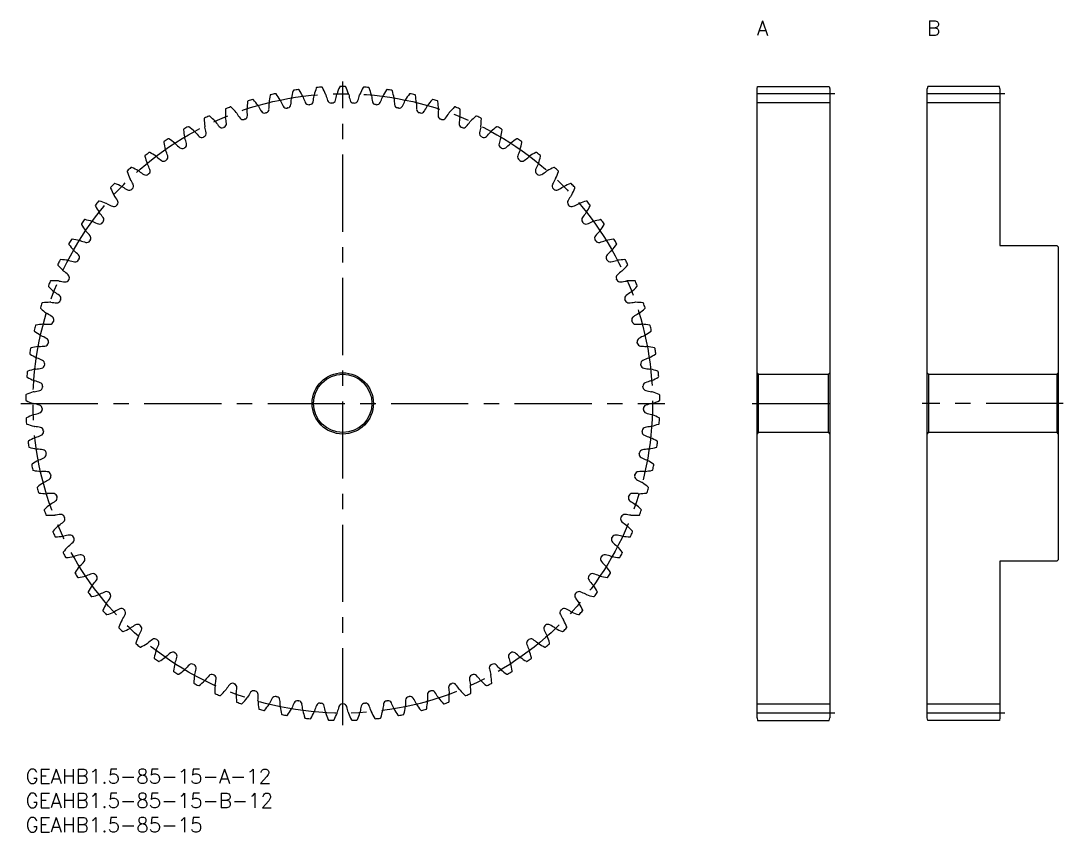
# Model space of a CAD drawing. Extents: x -1 to 213, y -13 to 154.
import ezdxf

# ---------------------------------------------------------------- set-up
doc = ezdxf.new("R2010")
doc.units = 0
doc.header["$LTSCALE"] = 0.5
doc.linetypes.add('CENTER', pattern=[50.8, 31.75, -6.35, 6.35, -6.35])
for name, color, linetype in [('MSM_CENTER', 1, 'CENTER'), ('MSM_CONTINUOUS', 7, 'CONTINUOUS'), ('MSM_PART_NUMBER', 7, 'CONTINUOUS')]:
    doc.layers.add(name, color=color, linetype=linetype)
doc.styles.get("Standard").update_dxf_attribs({"font": 'txt.shx', "height": 2, "bigfont": 'bigfont.shx'})

# ---------------------------------------------------------------- blocks, each defined once
blk = doc.blocks.new('*U3')
at = {"layer": 'MSM_PART_NUMBER'}
blk.add_text('GEAHB1.5-85-15-A-12', height=3, dxfattribs=at).set_placement((0, -3))
blk = doc.blocks.new('*U4')
at = {"layer": 'MSM_PART_NUMBER'}
blk.add_text('GEAHB1.5-85-15-B-12', height=3, dxfattribs=at).set_placement((0, -8))
blk = doc.blocks.new('*U5')
at = {"layer": 'MSM_PART_NUMBER'}
blk.add_text('GEAHB1.5-85-15', height=3, dxfattribs=at).set_placement((0, -13))
blk = doc.blocks.new('*U6')
at = {"layer": 'MSM_PART_NUMBER'}
blk.add_text('A', height=3, dxfattribs=at).set_placement((150.5, 151))
blk = doc.blocks.new('*U7')
at = {"layer": 'MSM_PART_NUMBER'}
blk.add_text('B', height=3, dxfattribs=at).set_placement((185.5, 151))

msp = doc.modelspace()

# ---------------------------------------------------------------- linework, layer by layer
at = {"layer": 'MSM_CENTER'}
for p, q in [((65.25, 9), (65.25, 141.5)), ((166.5, 139), (149.5, 139)), ((201.5, 139), (184.5, 139)), ((-1, 75.25), (131.5, 75.25)), ((149.5, 75.25), (166.5, 75.25)), ((213.5, 75.25), (184.5, 75.25)), ((166.5, 11.5), (149.5, 11.5)), ((201.5, 11.5), (184.5, 11.5))]:
    msp.add_line(p, q, dxfattribs=at)
msp.add_circle((65.25, 75.25), 63.75, dxfattribs=at)
at = {"layer": 'MSM_CONTINUOUS'}
for p, q in [((150.5, 140), (150.63, 140.5)), ((150.5, 10.5), (150.5, 140)), ((150.63, 140.5), (165.37, 140.5)), ((165.37, 140.5), (165.5, 140)), ((165.5, 140), (165.5, 10.5)), ((185.63, 140.5), (185.5, 140)), ((185.5, 10.5), (185.5, 140)), ((200.37, 140.5), (185.63, 140.5)), ((200.5, 140), (200.37, 140.5)), ((200.5, 140), (200.5, 107.75)), ((165.5, 137.12), (150.5, 137.12)), ((200.5, 137.12), (185.5, 137.12)), ((200.5, 107.75), (212.2, 107.75)), ((212.2, 107.75), (212.5, 107.45)), ((212.5, 107.45), (212.5, 43.05)), ((150.8, 81.25), (150.5, 81.55)), ((165.5, 81.55), (165.2, 81.25)), ((185.8, 81.25), (185.5, 81.55)), ((212.5, 81.55), (212.2, 81.25)), ((150.8, 69.25), (150.8, 81.25)), ((150.8, 81.25), (165.2, 81.25)), ((165.2, 69.25), (165.2, 81.25)), ((185.8, 81.25), (185.8, 69.25)), ((185.8, 81.25), (212.2, 81.25)), ((212.2, 81.25), (212.2, 69.25)), ((150.5, 68.95), (150.8, 69.25)), ((165.2, 69.25), (150.8, 69.25)), ((165.2, 69.25), (165.5, 68.95)), ((185.5, 68.95), (185.8, 69.25)), ((212.2, 69.25), (185.8, 69.25)), ((212.2, 69.25), (212.5, 68.95)), ((212.5, 43.05), (212.2, 42.75)), ((200.5, 42.75), (200.5, 10.5)), ((212.2, 42.75), (200.5, 42.75)), ((165.5, 13.37), (150.5, 13.37)), ((200.5, 13.37), (185.5, 13.37)), ((150.5, 10.5), (150.63, 10)), ((150.63, 10), (165.37, 10)), ((165.37, 10), (165.5, 10.5)), ((185.63, 10), (185.5, 10.5)), ((200.37, 10), (185.63, 10)), ((200.5, 10.5), (200.37, 10))]:
    msp.add_line(p, q, dxfattribs=at)
for radius in [6.3, 6]:
    msp.add_circle((65.25, 75.25), radius, dxfattribs=at)
for centre, radius, start, end in [((75.59, 134.26), 21.25, 165.4344, 169.5294), ((55.17, 139.56), 0.15, 98.9072, 165.4344), ((65.25, 75.25), 65.25, 98.0339, 98.9072), ((56.15, 139.71), 0.15, 31.5068, 98.0339), ((38.16, 128.68), 21.25, 27.4118, 31.5068), ((79.92, 133.33), 21.25, 161.1991, 165.2941), ((59.95, 140.13), 0.15, 94.6719, 161.1991), ((65.25, 75.25), 65.25, 93.7987, 94.6719), ((60.94, 140.21), 0.15, 27.2715, 93.7987), ((42.18, 130.54), 21.25, 23.1765, 27.2715), ((84.17, 132.09), 21.25, 156.9638, 161.0588), ((64.75, 140.35), 0.15, 90.4366, 156.9638), ((65.25, 75.25), 65.25, 89.5634, 90.4366), ((65.75, 140.35), 0.15, 23.0362, 89.5634), ((46.33, 132.09), 21.25, 18.9412, 23.0362), ((88.32, 130.54), 21.25, 152.7285, 156.8235), ((69.56, 140.21), 0.15, 86.2013, 152.7285), ((65.25, 75.25), 65.25, 85.3281, 86.2013), ((70.55, 140.13), 0.15, 18.8009, 85.3281), ((50.58, 133.33), 21.25, 14.7059, 18.8009), ((92.34, 128.68), 21.25, 148.4932, 152.5882), ((74.35, 139.71), 0.15, 81.9661, 148.4932), ((65.25, 75.25), 65.25, 81.0928, 81.9661), ((75.33, 139.56), 0.15, 14.5656, 81.0928), ((54.91, 134.26), 21.25, 10.4706, 14.5656), ((66.79, 135.14), 21.25, 173.905, 178), ((45.81, 137.38), 0.15, 107.3778, 173.905), ((65.25, 75.25), 65.25, 106.5045, 107.3778), ((46.76, 137.67), 0.15, 39.9773, 106.5045), ((30.59, 124.11), 21.25, 35.8824, 39.9773), ((71.21, 134.86), 21.25, 169.6697, 173.7647), ((50.45, 138.64), 0.15, 103.1425, 169.6697), ((65.25, 75.25), 65.25, 102.2692, 103.1425), ((51.42, 138.86), 0.15, 35.7421, 102.2692), ((34.29, 126.54), 21.25, 31.6471, 35.7421), ((51.32, 137.03), 1.25, 23.8654, 31.6471), ((69.72, 145.2), 18.89, 203.9409, 207.6268), ((35.81, 138.86), 18.89, 353.5496, 357.2355), ((55.92, 137.89), 1.25, 169.5294, 177.3111), ((55.92, 137.89), 1.25, 19.6301, 27.4118), ((74.88, 144.68), 18.89, 199.7056, 203.3915), ((58.41, 137.5), 0.75, 276.2682, 349.3144), ((40.59, 140.86), 18.89, 349.3144, 353.0002), ((60.57, 138.41), 1.25, 165.2941, 173.0758), ((60.57, 138.41), 1.25, 15.3948, 23.1765), ((79.98, 143.78), 18.89, 195.4703, 199.1562), ((62.84, 137.83), 0.75, 199.1562, 272.2024), ((63.03, 137.84), 0.75, 272.0329, 345.0791), ((45.5, 142.51), 18.89, 345.0791, 348.765), ((65.25, 138.58), 1.25, 161.0588, 168.8405), ((65.25, 138.58), 1.25, 11.1595, 18.9412), ((85, 142.51), 18.89, 191.235, 194.9209), ((67.47, 137.84), 0.75, 194.9209, 267.9671), ((67.66, 137.83), 0.75, 267.7976, 340.8438), ((50.52, 143.78), 18.89, 340.8438, 344.5297), ((69.93, 138.41), 1.25, 156.8235, 164.6052), ((69.93, 138.41), 1.25, 6.9242, 14.7059), ((89.91, 140.86), 18.89, 186.9998, 190.6856), ((72.09, 137.5), 0.75, 190.6856, 263.7318), ((55.62, 144.68), 18.89, 336.6085, 340.2944), ((74.58, 137.89), 1.25, 152.5882, 160.3699), ((74.58, 137.89), 1.25, 2.6889, 10.4706), ((94.69, 138.86), 18.89, 182.7645, 186.4504), ((60.78, 145.2), 18.89, 332.3732, 336.0591), ((79.18, 137.03), 1.25, 148.3529, 156.1346), ((96.21, 126.54), 21.25, 144.2579, 148.3529), ((79.08, 138.86), 0.15, 77.7308, 144.2579), ((65.25, 75.25), 65.25, 76.8575, 77.7308), ((80.05, 138.64), 0.15, 10.3303, 76.8575), ((59.29, 134.86), 21.25, 6.2353, 10.3303), ((99.91, 124.11), 21.25, 140.0227, 144.1176), ((83.74, 137.67), 0.15, 73.4955, 140.0227), ((65.25, 75.25), 65.25, 72.6222, 73.4955), ((84.69, 137.38), 0.15, 6.095, 72.6222), ((63.71, 135.14), 21.25, 2, 6.095), ((62.36, 135.09), 21.25, 178.1403, 182.2353), ((41.27, 135.77), 0.15, 111.6131, 178.1403), ((65.25, 75.25), 65.25, 110.7398, 111.6131), ((42.2, 136.13), 0.15, 44.2126, 110.7398), ((27.07, 121.42), 21.25, 40.1176, 44.2126), ((46.79, 135.84), 1.25, 178, 185.7817), ((26.76, 133.83), 18.89, 2.0202, 5.7061), ((46.79, 135.84), 1.25, 28.1007, 35.8824), ((64.54, 145.34), 18.89, 208.1762, 211.8621), ((49.14, 135.77), 0.75, 211.8621, 284.9083), ((49.32, 135.81), 0.75, 284.7388, 357.7849), ((51.32, 137.03), 1.25, 173.7647, 181.5464), ((31.19, 136.52), 18.89, 357.7849, 1.4708), ((53.65, 136.79), 0.75, 207.6268, 280.673), ((65.25, 75.25), 61.87, 100.5035, 100.673), ((53.83, 136.83), 0.75, 280.5035, 353.5496), ((58.23, 137.48), 0.75, 203.3915, 276.4377), ((65.25, 75.25), 61.87, 96.2682, 96.4377), ((65.25, 75.25), 61.87, 92.0329, 92.2024), ((65.25, 75.25), 61.87, 87.7976, 87.9671), ((65.25, 75.25), 61.88, 83.5623, 83.7318), ((72.27, 137.48), 0.75, 263.5623, 336.6085), ((76.67, 136.83), 0.75, 186.4503, 259.4966), ((65.25, 75.25), 61.88, 79.327, 79.4965), ((76.85, 136.79), 0.75, 259.327, 332.3732), ((79.18, 137.03), 1.25, 358.4536, 6.2353), ((99.31, 136.52), 18.89, 178.5292, 182.2151), ((81.18, 135.81), 0.75, 182.215, 255.2613), ((81.36, 135.77), 0.75, 255.0917, 328.1379), ((65.96, 145.34), 18.89, 328.1379, 331.8238), ((83.71, 135.84), 1.25, 144.1176, 151.8993), ((103.74, 133.83), 18.89, 174.2939, 177.9798), ((83.71, 135.84), 1.25, 354.2183, 2), ((103.43, 121.42), 21.25, 135.7874, 139.8824), ((88.3, 136.13), 0.15, 69.2602, 135.7874), ((65.25, 75.25), 65.25, 68.3869, 69.2602), ((89.23, 135.77), 0.15, 1.8597, 68.3869), ((68.14, 135.09), 21.25, 357.7647, 1.8597), ((36.87, 133.84), 0.15, 115.8484, 182.3756), ((57.95, 134.71), 21.25, 182.3756, 186.4706), ((65.25, 75.25), 65.25, 114.9751, 115.8484), ((37.76, 134.26), 0.15, 48.4479, 114.9751), ((23.77, 118.47), 21.25, 44.3529, 48.4479), ((38.07, 132.46), 1.25, 36.5713, 44.3529), ((54.23, 144.47), 18.89, 216.6468, 220.3327), ((42.37, 134.31), 1.25, 182.2353, 190.0169), ((22.54, 130.83), 18.89, 6.2555, 9.9414), ((42.37, 134.31), 1.25, 32.336, 40.1176), ((59.37, 145.1), 18.89, 212.4115, 216.0974), ((44.71, 134.41), 0.75, 216.0974, 289.1435), ((65.25, 75.25), 61.87, 108.9741, 109.1435), ((44.89, 134.47), 0.75, 288.9741, 2.0202), ((65.25, 75.25), 61.87, 104.7388, 104.9083), ((65.25, 75.25), 61.87, 75.0917, 75.2612), ((85.61, 134.47), 0.75, 177.9797, 251.026), ((65.25, 75.25), 61.87, 70.8565, 71.0259), ((85.79, 134.41), 0.75, 250.8564, 323.9026), ((71.13, 145.1), 18.89, 323.9026, 327.5885), ((88.13, 134.31), 1.25, 139.8824, 147.664), ((107.96, 130.83), 18.89, 170.0586, 173.7445), ((88.13, 134.31), 1.25, 349.9831, 357.7647), ((76.27, 144.47), 18.89, 319.6673, 323.3532), ((92.43, 132.46), 1.25, 135.6471, 143.4287), ((106.73, 118.47), 21.25, 131.5521, 135.6471), ((92.74, 134.26), 0.15, 65.0249, 131.5521), ((65.25, 75.25), 65.25, 64.1516, 65.0249), ((72.55, 134.71), 21.25, 353.5294, 357.6244), ((93.63, 133.84), 0.15, 357.6244, 64.1516), ((32.62, 131.58), 0.15, 120.0837, 186.6109), ((53.58, 134.01), 21.25, 186.6109, 190.7059), ((65.25, 75.25), 65.25, 119.2104, 120.0837), ((33.48, 132.07), 0.15, 52.6832, 119.2104), ((20.69, 115.29), 21.25, 48.5882, 52.6832), ((33.92, 130.29), 1.25, 40.8066, 48.5882), ((49.14, 143.47), 18.89, 220.8821, 224.568), ((36.39, 130.83), 0.75, 297.4447, 10.4908), ((38.07, 132.46), 1.25, 186.4706, 194.2522), ((18.55, 127.52), 18.89, 10.4908, 14.1767), ((40.4, 132.73), 0.75, 220.3327, 293.3788), ((65.25, 75.25), 61.87, 113.2094, 113.3788), ((40.57, 132.81), 0.75, 293.2094, 6.2555), ((89.93, 132.81), 0.75, 173.7444, 246.7907), ((65.25, 75.25), 61.87, 66.6212, 66.7906), ((90.1, 132.73), 0.75, 246.6211, 319.6673), ((94.11, 130.83), 0.75, 169.5092, 242.5554), ((111.95, 127.52), 18.89, 165.8233, 169.5092), ((92.43, 132.46), 1.25, 345.7478, 353.5294), ((81.36, 143.47), 18.89, 315.432, 319.1179), ((96.58, 130.29), 1.25, 131.4118, 139.1934), ((109.81, 115.29), 21.25, 127.3168, 131.4118), ((97.02, 132.07), 0.15, 60.7896, 127.3168), ((65.25, 75.25), 65.25, 59.9163, 60.7896), ((76.92, 134.01), 21.25, 349.2941, 353.3891), ((97.88, 131.58), 0.15, 353.3891, 59.9163), ((28.55, 129.02), 0.15, 124.319, 190.8462), ((49.27, 132.99), 21.25, 190.8462, 194.9412), ((65.25, 75.25), 65.25, 123.4457, 124.319), ((29.37, 129.57), 0.15, 56.9185, 123.4457), ((17.85, 111.89), 21.25, 52.8235, 56.9185), ((29.94, 127.83), 1.25, 45.0419, 52.8235), ((44.15, 142.09), 18.89, 225.1174, 228.8033), ((33.92, 130.29), 1.25, 190.7059, 198.4875), ((14.82, 123.93), 18.89, 14.7261, 18.412), ((32.36, 128.54), 0.75, 301.68, 14.7261), ((36.22, 130.74), 0.75, 224.568, 297.6141), ((65.25, 75.25), 61.87, 117.4447, 117.6141), ((65.25, 75.25), 61.87, 62.3859, 62.5553), ((94.28, 130.74), 0.75, 242.3858, 315.432), ((98.14, 128.54), 0.75, 165.2739, 238.3201), ((115.68, 123.93), 18.89, 161.588, 165.2739), ((96.58, 130.29), 1.25, 341.5125, 349.2941), ((86.35, 142.09), 18.89, 311.1967, 314.8826), ((100.56, 127.83), 1.25, 127.1765, 134.9581), ((112.65, 111.89), 21.25, 123.0815, 127.1765), ((101.13, 129.57), 0.15, 56.5543, 123.0815), ((65.25, 75.25), 65.25, 55.681, 56.5543), ((81.23, 132.99), 21.25, 345.0588, 349.1538), ((101.95, 129.02), 0.15, 349.1538, 55.681), ((65.25, 75.25), 65.25, 127.681, 128.5543), ((25.46, 126.77), 0.15, 61.1538, 127.681), ((15.28, 108.29), 21.25, 57.0588, 61.1538), ((29.94, 127.83), 1.25, 194.9412, 202.7228), ((11.36, 120.08), 18.89, 18.9614, 22.6473), ((32.2, 128.45), 0.75, 228.8033, 301.8494), ((65.25, 75.25), 61.87, 121.68, 121.8494), ((65.25, 75.25), 61.87, 58.1506, 58.32), ((98.3, 128.45), 0.75, 238.1505, 311.1967), ((119.14, 120.08), 18.89, 157.3527, 161.0386), ((100.56, 127.83), 1.25, 337.2772, 345.0588), ((115.22, 108.29), 21.25, 118.8462, 122.9412), ((105.04, 126.77), 0.15, 52.319, 118.8462), ((65.25, 75.25), 65.25, 51.4457, 52.319), ((24.68, 126.16), 0.15, 128.5543, 195.0815), ((45.05, 131.65), 21.25, 195.0815, 199.1765), ((26.15, 125.08), 1.25, 199.1765, 206.9581), ((8.2, 115.97), 18.89, 23.1967, 26.8826), ((26.15, 125.08), 1.25, 49.2772, 57.0588), ((39.27, 140.35), 18.89, 229.3527, 233.0386), ((28.37, 125.86), 0.75, 233.0386, 306.0847), ((65.25, 75.25), 61.87, 125.9153, 126.0847), ((28.51, 125.97), 0.75, 305.9153, 18.9614), ((101.99, 125.97), 0.75, 161.0386, 234.0848), ((65.25, 75.25), 61.87, 53.9153, 54.0847), ((102.13, 125.86), 0.75, 233.9152, 306.9614), ((91.23, 140.35), 18.89, 306.9614, 310.6473), ((104.35, 125.08), 1.25, 122.9412, 130.7228), ((122.3, 115.97), 18.89, 153.1174, 156.8033), ((104.35, 125.08), 1.25, 333.0419, 340.8235), ((85.45, 131.65), 21.25, 340.8235, 344.9185), ((105.82, 126.16), 0.15, 344.9185, 51.4457), ((21.03, 123.02), 0.15, 132.7896, 199.3168), ((40.94, 130), 21.25, 199.3168, 203.4118), ((65.25, 75.25), 65.25, 131.9163, 132.7896), ((21.76, 123.69), 0.15, 65.3891, 131.9163), ((12.97, 104.51), 21.25, 61.2941, 65.3891), ((22.58, 122.06), 1.25, 53.5125, 61.2941), ((34.53, 138.26), 18.89, 233.588, 237.2739), ((24.73, 123), 0.75, 237.2739, 310.32), ((65.25, 75.25), 61.87, 130.1506, 130.32), ((24.87, 123.12), 0.75, 310.1506, 23.1967), ((105.63, 123.12), 0.75, 156.8033, 229.8495), ((65.25, 75.25), 61.87, 49.68, 49.8494), ((105.77, 123), 0.75, 229.68, 302.7261), ((95.97, 138.26), 18.89, 302.7261, 306.412), ((107.92, 122.06), 1.25, 118.7059, 126.4875), ((117.53, 104.51), 21.25, 114.6109, 118.7059), ((108.74, 123.69), 0.15, 48.0837, 114.6109), ((65.25, 75.25), 65.25, 47.2104, 48.0837), ((89.56, 130), 21.25, 336.5882, 340.6832), ((109.47, 123.02), 0.15, 340.6832, 47.2104), ((65.25, 75.25), 65.25, 136.1516, 137.0249), ((18.3, 120.35), 0.15, 69.6244, 136.1516), ((10.96, 100.57), 21.25, 65.5294, 69.6244), ((22.58, 122.06), 1.25, 203.4118, 211.1934), ((5.35, 111.65), 18.89, 27.432, 31.1179), ((21.44, 120), 0.75, 314.3859, 27.432), ((109.06, 120), 0.75, 152.568, 225.6142), ((125.15, 111.65), 18.89, 148.8821, 152.568), ((107.92, 122.06), 1.25, 328.8066, 336.5882), ((119.54, 100.57), 21.25, 110.3756, 114.4706), ((112.2, 120.35), 0.15, 43.8484, 110.3756), ((65.25, 75.25), 65.25, 42.9751, 43.8484), ((17.62, 119.63), 0.15, 137.0249, 203.5521), ((36.96, 128.06), 21.25, 203.5521, 207.6471), ((19.24, 118.78), 1.25, 207.6471, 215.4287), ((2.82, 107.12), 18.89, 31.6673, 35.3532), ((19.24, 118.78), 1.25, 57.7478, 65.5294), ((29.97, 135.82), 18.89, 237.8233, 241.5092), ((21.31, 119.87), 0.75, 241.5092, 314.5553), ((65.25, 75.25), 61.87, 134.3859, 134.5553), ((65.25, 75.25), 61.87, 45.4447, 45.6141), ((109.19, 119.87), 0.75, 225.4447, 298.4908), ((100.53, 135.82), 18.89, 298.4908, 302.1767), ((111.26, 118.78), 1.25, 114.4706, 122.2522), ((127.68, 107.12), 18.89, 144.6468, 148.3327), ((111.26, 118.78), 1.25, 324.5713, 332.3529), ((93.54, 128.06), 21.25, 332.3529, 336.4479), ((112.88, 119.63), 0.15, 336.4479, 42.9751), ((14.47, 115.99), 0.15, 141.2602, 207.7874), ((33.14, 125.83), 21.25, 207.7874, 211.8824), ((65.25, 75.25), 65.25, 140.3869, 141.2602), ((15.1, 116.76), 0.15, 73.8597, 140.3869), ((9.23, 96.49), 21.25, 69.7647, 73.8597), ((16.15, 115.26), 1.25, 61.9831, 69.7647), ((25.59, 133.05), 18.89, 242.0586, 245.7445), ((18.14, 116.51), 0.75, 245.7445, 318.7906), ((65.25, 75.25), 61.87, 138.6212, 138.7906), ((18.26, 116.65), 0.75, 318.6212, 31.6673), ((112.24, 116.65), 0.75, 148.3327, 221.3789), ((65.25, 75.25), 61.87, 41.2094, 41.3788), ((112.36, 116.51), 0.75, 221.2094, 294.2555), ((104.91, 133.05), 18.89, 294.2555, 297.9414), ((114.35, 115.26), 1.25, 110.2353, 118.0169), ((121.27, 96.49), 21.25, 106.1403, 110.2353), ((115.4, 116.76), 0.15, 39.6131, 106.1403), ((97.36, 125.83), 21.25, 328.1176, 332.2126), ((65.25, 75.25), 65.25, 38.7398, 39.6131), ((116.03, 115.99), 0.15, 332.2126, 38.7398), ((16.15, 115.26), 1.25, 211.8824, 219.664), ((0.64, 102.43), 18.89, 35.9026, 39.5885), ((129.86, 102.43), 18.89, 140.4115, 144.0974), ((114.35, 115.26), 1.25, 320.336, 328.1176), ((11.6, 112.13), 0.15, 145.4955, 212.0227), ((65.25, 75.25), 65.25, 144.6222, 145.4955), ((29.49, 123.32), 21.25, 212.0227, 216.1176), ((12.17, 112.94), 0.15, 78.095, 144.6222), ((7.82, 92.29), 21.25, 74, 78.095), ((13.33, 111.52), 1.25, 66.2183, 74), ((21.43, 129.96), 18.89, 246.2939, 249.9798), ((15.22, 112.92), 0.75, 249.9798, 323.0259), ((65.25, 75.25), 61.87, 142.8565, 143.0259), ((15.33, 113.06), 0.75, 322.8565, 35.9026), ((115.17, 113.06), 0.75, 144.0974, 217.1436), ((65.25, 75.25), 61.87, 36.9741, 37.1435), ((115.28, 112.92), 0.75, 216.9741, 290.0202), ((109.07, 129.96), 18.89, 290.0202, 293.7061), ((117.17, 111.52), 1.25, 106, 113.7817), ((122.68, 92.29), 21.25, 101.905, 106), ((101.01, 123.32), 21.25, 323.8824, 327.9773), ((118.33, 112.94), 0.15, 35.3778, 101.905), ((65.25, 75.25), 65.25, 34.5045, 35.3778), ((118.9, 112.13), 0.15, 327.9773, 34.5045), ((13.33, 111.52), 1.25, 216.1176, 223.8993), ((-1.19, 97.58), 18.89, 40.1379, 43.8238), ((12.67, 109.27), 0.75, 327.0917, 40.1379), ((117.83, 109.27), 0.75, 139.8621, 212.9083), ((131.69, 97.58), 18.89, 136.1762, 139.8621), ((117.17, 111.52), 1.25, 316.1007, 323.8824), ((9.03, 108.06), 0.15, 149.7308, 216.2579), ((65.25, 75.25), 65.25, 148.8575, 149.7308), ((26.04, 120.54), 21.25, 216.2579, 220.3529), ((9.53, 108.92), 0.15, 82.3303, 148.8575), ((6.72, 88.01), 21.25, 78.2353, 82.3303), ((10.79, 107.59), 1.25, 70.4536, 78.2353), ((17.51, 126.57), 18.89, 250.5292, 254.2151), ((12.57, 109.12), 0.75, 254.215, 327.2612), ((65.25, 75.25), 61.87, 147.0917, 147.2612), ((65.25, 75.25), 61.87, 32.7388, 32.9083), ((117.93, 109.12), 0.75, 212.7388, 285.7849), ((112.99, 126.57), 18.89, 285.7849, 289.4708), ((119.71, 107.59), 1.25, 101.7647, 109.5464), ((123.78, 88.01), 21.25, 97.6697, 101.7647), ((104.46, 120.54), 21.25, 319.6471, 323.7421), ((120.97, 108.92), 0.15, 31.1425, 97.6697), ((65.25, 75.25), 65.25, 30.2692, 31.1425), ((121.47, 108.06), 0.15, 323.7421, 30.2692), ((10.79, 107.59), 1.25, 220.3529, 228.1346), ((-2.66, 92.61), 18.89, 44.3732, 48.0591), ((10.3, 105.3), 0.75, 331.327, 44.3732), ((120.2, 105.3), 0.75, 135.6268, 208.673), ((133.16, 92.61), 18.89, 131.9409, 135.6268), ((119.71, 107.59), 1.25, 311.8654, 319.6471), ((6.76, 103.82), 0.15, 153.9661, 220.4932), ((65.25, 75.25), 65.25, 153.0928, 153.9661), ((22.8, 117.52), 21.25, 220.4932, 224.5882), ((7.2, 104.71), 0.15, 86.5656, 153.0928), ((5.93, 83.65), 21.25, 82.4706, 86.5656), ((8.55, 103.48), 1.25, 74.6889, 82.4706), ((13.85, 122.91), 18.89, 254.7645, 258.4504), ((10.22, 105.14), 0.75, 258.4503, 331.4965), ((65.25, 75.25), 61.87, 151.327, 151.4965), ((65.25, 75.25), 61.87, 28.5035, 28.673), ((120.28, 105.14), 0.75, 208.5035, 281.5496), ((116.65, 122.91), 18.89, 281.5496, 285.2355), ((121.95, 103.48), 1.25, 97.5294, 105.3111), ((124.57, 83.65), 21.25, 93.4344, 97.5294), ((107.7, 117.52), 21.25, 315.4118, 319.5068), ((123.3, 104.71), 0.15, 26.9072, 93.4344), ((65.25, 75.25), 65.25, 26.0339, 26.9072), ((123.74, 103.82), 0.15, 319.5068, 26.0339), ((8.55, 103.48), 1.25, 224.5882, 232.3699), ((-3.76, 87.55), 18.89, 48.6085, 52.2944), ((8.24, 101.16), 0.75, 335.5623, 48.6084), ((65.25, 75.25), 61.87, 155.5623, 155.7318), ((122.26, 101.16), 0.75, 131.3915, 204.4377), ((65.25, 75.25), 61.87, 24.2682, 24.4377), ((134.26, 87.55), 18.89, 127.7056, 131.3915), ((121.95, 103.48), 1.25, 307.6301, 315.4118), ((4.81, 99.42), 0.15, 158.2013, 224.7285), ((65.25, 75.25), 65.25, 157.3281, 158.2013), ((19.8, 114.27), 21.25, 224.7285, 228.8235), ((5.18, 100.34), 0.15, 90.8009, 157.3281), ((5.48, 79.25), 21.25, 86.7059, 90.8009), ((6.62, 99.22), 1.25, 78.9242, 86.7059), ((10.47, 118.98), 18.89, 258.9998, 262.6856), ((8.16, 100.99), 0.75, 262.6856, 335.7318), ((122.34, 100.99), 0.75, 204.2682, 277.3144), ((120.03, 118.98), 18.89, 277.3144, 281.0002), ((123.88, 99.22), 1.25, 93.2941, 101.0758), ((125.02, 79.25), 21.25, 89.1991, 93.2941), ((110.7, 114.27), 21.25, 311.1765, 315.2715), ((125.32, 100.34), 0.15, 22.6719, 89.1991), ((65.25, 75.25), 65.25, 21.7987, 22.6719), ((125.69, 99.42), 0.15, 315.2715, 21.7987), ((6.62, 99.22), 1.25, 228.8235, 236.6052), ((-4.48, 82.42), 18.89, 52.8438, 56.5297), ((6.48, 96.88), 0.75, 339.7976, 52.8438), ((65.25, 75.25), 61.87, 159.7976, 159.9671), ((124.02, 96.88), 0.75, 127.1562, 200.2024), ((65.25, 75.25), 61.87, 20.0329, 20.2024), ((134.98, 82.42), 18.89, 123.4703, 127.1562), ((123.88, 99.22), 1.25, 303.3948, 311.1765), ((3.18, 94.89), 0.15, 162.4366, 228.9638), ((65.25, 75.25), 65.25, 161.5634, 162.4366), ((17.04, 110.81), 21.25, 228.9638, 233.0588), ((3.49, 95.84), 0.15, 95.0362, 161.5634), ((5.34, 74.82), 21.25, 90.9412, 95.0362), ((5.01, 94.82), 1.25, 83.1595, 90.9412), ((7.39, 114.82), 18.89, 263.235, 266.9209), ((6.41, 96.7), 0.75, 266.9209, 339.9671), ((124.09, 96.7), 0.75, 200.0329, 273.0791), ((123.11, 114.82), 18.89, 273.0791, 276.765), ((125.49, 94.82), 1.25, 89.0588, 96.8405), ((125.16, 74.82), 21.25, 84.9638, 89.0588), ((113.46, 110.81), 21.25, 306.9412, 311.0362), ((127.01, 95.84), 0.15, 18.4366, 84.9638), ((65.25, 75.25), 65.25, 17.5634, 18.4366), ((127.32, 94.89), 0.15, 311.0362, 17.5634), ((5.01, 94.82), 1.25, 233.0588, 240.8405), ((-4.82, 77.25), 18.89, 57.0791, 60.765), ((5.04, 92.48), 0.75, 344.0329, 57.0791), ((65.25, 75.25), 61.87, 164.0329, 164.2024), ((125.46, 92.48), 0.75, 122.9209, 195.9671), ((65.25, 75.25), 61.87, 15.7976, 15.9671), ((135.32, 77.25), 18.89, 119.235, 122.9209), ((125.49, 94.82), 1.25, 299.1595, 306.9412), ((1.9, 90.26), 0.15, 166.6719, 233.1991), ((65.25, 75.25), 65.25, 165.7987, 166.6719), ((14.54, 107.15), 21.25, 233.1991, 237.2941), ((2.14, 91.22), 0.15, 99.2715, 165.7987), ((5.54, 70.4), 21.25, 95.1765, 99.2715), ((3.73, 90.32), 1.25, 87.3948, 95.1765), ((4.62, 110.43), 18.89, 267.4703, 271.1562), ((4.99, 92.3), 0.75, 271.1562, 344.2024), ((125.51, 92.3), 0.75, 195.7976, 268.8438), ((125.88, 110.43), 18.89, 268.8438, 272.5297), ((126.77, 90.32), 1.25, 84.8235, 92.6052), ((124.96, 70.4), 21.25, 80.7285, 84.8235), ((115.96, 107.15), 21.25, 302.7059, 306.8009), ((128.36, 91.22), 0.15, 14.2013, 80.7285), ((65.25, 75.25), 65.25, 13.3281, 14.2013), ((128.6, 90.26), 0.15, 306.8009, 13.3281), ((3.73, 90.32), 1.25, 237.2941, 245.0758), ((-4.77, 72.07), 18.89, 61.3144, 65.0002), ((3.93, 87.98), 0.75, 348.2682, 61.3144), ((126.57, 87.98), 0.75, 118.6856, 191.7318), ((135.27, 72.07), 18.89, 114.9998, 118.6856), ((126.77, 90.32), 1.25, 294.9242, 302.7059), ((65.25, 75.25), 65.25, 170.0339, 170.9072), ((1.13, 86.52), 0.15, 103.5068, 170.0339), ((6.06, 66), 21.25, 99.4118, 103.5068), ((2.79, 85.74), 1.25, 91.6301, 99.4118), ((2.19, 105.86), 18.89, 271.7056, 275.3915), ((3.9, 87.8), 0.75, 275.3915, 348.4377), ((65.25, 75.25), 61.87, 168.2682, 168.4377), ((65.25, 75.25), 61.87, 11.5623, 11.7318), ((126.6, 87.8), 0.75, 191.5623, 264.6085), ((128.31, 105.86), 18.89, 264.6085, 268.2944), ((127.71, 85.74), 1.25, 80.5882, 88.3699), ((124.44, 66), 21.25, 76.4932, 80.5882), ((129.37, 86.52), 0.15, 9.9661, 76.4932), ((65.25, 75.25), 65.25, 9.0928, 9.9661), ((0.97, 85.54), 0.15, 170.9072, 237.4344), ((12.33, 103.32), 21.25, 237.4344, 241.5294), ((2.79, 85.74), 1.25, 241.5294, 249.3111), ((-4.35, 66.91), 18.89, 65.5496, 69.2355), ((3.16, 83.42), 0.75, 352.5035, 65.5496), ((127.34, 83.42), 0.75, 114.4503, 187.4966), ((134.85, 66.91), 18.89, 110.7645, 114.4504), ((127.71, 85.74), 1.25, 290.6889, 298.4706), ((118.17, 103.32), 21.25, 298.4706, 302.5656), ((129.53, 85.54), 0.15, 302.5656, 9.0928), ((65.25, 75.25), 65.25, 174.2692, 175.1425), ((0.48, 81.75), 0.15, 107.7421, 174.2692), ((6.91, 61.65), 21.25, 103.6471, 107.7421), ((2.19, 81.09), 1.25, 95.8654, 103.6471), ((0.1, 101.12), 18.89, 275.9409, 279.6268), ((3.14, 83.24), 0.75, 279.6268, 352.673), ((65.25, 75.25), 61.87, 172.5035, 172.673), ((65.25, 75.25), 61.87, 7.327, 7.4965), ((127.36, 83.24), 0.75, 187.327, 260.3732), ((130.4, 101.12), 18.89, 260.3732, 264.0591), ((128.31, 81.09), 1.25, 76.3529, 84.1346), ((123.59, 61.65), 21.25, 72.2579, 76.3529), ((130.02, 81.75), 0.15, 5.7308, 72.2579), ((65.25, 75.25), 65.25, 4.8575, 5.7308), ((0.38, 80.76), 0.15, 175.1425, 241.6697), ((10.4, 99.34), 21.25, 241.6697, 245.7647), ((2.19, 81.09), 1.25, 245.7647, 253.5464), ((-3.54, 61.79), 18.89, 69.7849, 73.4708), ((2.73, 78.81), 0.75, 356.7388, 69.7849), ((127.77, 78.81), 0.75, 110.215, 183.2612), ((134.04, 61.79), 18.89, 106.5292, 110.2151), ((128.31, 81.09), 1.25, 286.4536, 294.2353), ((120.1, 99.34), 21.25, 294.2353, 298.3303), ((130.12, 80.76), 0.15, 298.3303, 4.8575), ((8.07, 57.38), 21.25, 107.8824, 111.9773), ((1.93, 76.42), 1.25, 100.1007, 107.8824), ((-1.63, 96.24), 18.89, 280.1762, 283.8621), ((2.72, 78.63), 0.75, 283.8621, 356.9083), ((65.25, 75.25), 61.87, 176.7388, 176.9083), ((65.25, 75.25), 61.87, 3.0917, 3.2612), ((127.78, 78.63), 0.75, 183.0917, 256.1379), ((132.13, 96.24), 18.89, 256.1379, 259.8238), ((128.57, 76.42), 1.25, 72.1176, 79.8993), ((122.43, 57.38), 21.25, 68.0227, 72.1176), ((65.25, 75.25), 65.25, 178.5045, 179.3778), ((0.15, 75.96), 0.15, 179.3778, 245.905), ((0.17, 76.95), 0.15, 111.9773, 178.5045), ((8.77, 95.22), 21.25, 245.905, 250), ((1.93, 76.42), 1.25, 250, 257.7817), ((-2.36, 56.75), 18.89, 74.0202, 77.7061), ((132.86, 56.75), 18.89, 102.2939, 105.9798), ((128.57, 76.42), 1.25, 282.2183, 290), ((121.73, 95.22), 21.25, 290, 294.095), ((130.33, 76.95), 0.15, 1.4955, 68.0227), ((130.35, 75.96), 0.15, 294.095, 0.6222), ((65.25, 75.25), 65.25, 0.6222, 1.4955), ((2.01, 71.74), 1.25, 104.336, 112.1176), ((-3, 91.24), 18.89, 284.4115, 288.0974), ((2.63, 74.19), 0.75, 0.9741, 74.0202), ((2.64, 74), 0.75, 288.0974, 1.1435), ((65.25, 75.25), 61.87, 180.9741, 181.1435), ((65.25, 75.25), 61.87, 358.8565, 359.0259), ((127.86, 74), 0.75, 178.8564, 251.9026), ((127.87, 74.19), 0.75, 105.9797, 179.026), ((133.5, 91.24), 18.89, 251.9026, 255.5885), ((128.49, 71.74), 1.25, 67.8824, 75.664), ((0.22, 72.14), 0.15, 116.2126, 182.7398), ((65.25, 75.25), 65.25, 182.7398, 183.6131), ((0.28, 71.15), 0.15, 183.6131, 250.1403), ((9.54, 53.21), 21.25, 112.1176, 116.2126), ((7.45, 90.99), 21.25, 250.1403, 254.2353), ((123.05, 90.99), 21.25, 285.7647, 289.8597), ((120.96, 53.21), 21.25, 63.7874, 67.8824), ((130.22, 71.15), 0.15, 289.8597, 356.3869), ((130.28, 72.14), 0.15, 357.2602, 63.7874), ((65.25, 75.25), 65.25, 356.3869, 357.2602), ((2.01, 71.74), 1.25, 254.2353, 262.0169), ((-0.81, 51.8), 18.89, 78.2555, 81.9414), ((-3.99, 86.16), 18.89, 288.6468, 292.3327), ((2.88, 69.56), 0.75, 5.2094, 78.2555), ((2.9, 69.38), 0.75, 292.3327, 5.3788), ((65.25, 75.25), 61.87, 185.2094, 185.3788), ((65.25, 75.25), 61.87, 354.6212, 354.7906), ((127.6, 69.38), 0.75, 174.6211, 247.6673), ((127.62, 69.56), 0.75, 101.7444, 174.7906), ((134.49, 86.16), 18.89, 247.6673, 251.3532), ((131.31, 51.8), 18.89, 98.0586, 101.7445), ((128.49, 71.74), 1.25, 277.9831, 285.7647), ((0.63, 67.34), 0.15, 120.4479, 186.9751), ((65.25, 75.25), 65.25, 186.9751, 187.8484), ((11.32, 49.15), 21.25, 116.3529, 120.4479), ((2.44, 67.08), 1.25, 108.5713, 116.3529), ((128.06, 67.08), 1.25, 63.6471, 71.4287), ((119.18, 49.15), 21.25, 59.5521, 63.6471), ((65.25, 75.25), 65.25, 352.1516, 353.0249), ((129.87, 67.34), 0.15, 353.0249, 59.5521), ((0.76, 66.36), 0.15, 187.8484, 254.3756), ((6.44, 86.68), 21.25, 254.3756, 258.4706), ((2.44, 67.08), 1.25, 258.4706, 266.2522), ((1.1, 46.99), 18.89, 82.4908, 86.1767), ((3.47, 64.97), 0.75, 9.4447, 82.4908), ((3.5, 64.79), 0.75, 296.568, 9.6141), ((65.25, 75.25), 61.87, 189.4447, 189.6141), ((127, 64.79), 0.75, 170.3858, 243.432), ((65.25, 75.25), 61.87, 350.3859, 350.5553), ((127.03, 64.97), 0.75, 97.5092, 170.5553), ((129.4, 46.99), 18.89, 93.8233, 97.5092), ((128.06, 67.08), 1.25, 273.7478, 281.5294), ((124.06, 86.68), 21.25, 281.5294, 285.6244), ((129.74, 66.36), 0.15, 285.6244, 352.1516), ((1.39, 62.59), 0.15, 124.6832, 191.2104), ((65.25, 75.25), 65.25, 191.2104, 192.0837), ((13.4, 45.24), 21.25, 120.5882, 124.6832), ((3.22, 62.46), 1.25, 112.8066, 120.5882), ((-4.61, 81.01), 18.89, 292.8821, 296.568), ((135.11, 81.01), 18.89, 243.432, 247.1179), ((127.28, 62.46), 1.25, 59.4118, 67.1934), ((117.1, 45.24), 21.25, 55.3168, 59.4118), ((65.25, 75.25), 65.25, 347.9163, 348.7896), ((129.11, 62.59), 0.15, 348.7896, 55.3168), ((1.59, 61.62), 0.15, 192.0837, 258.6109), ((5.76, 82.31), 21.25, 258.6109, 262.7059), ((3.22, 62.46), 1.25, 262.7059, 270.4875), ((3.37, 42.33), 18.89, 86.7261, 90.412), ((4.4, 60.44), 0.75, 13.68, 86.7261), ((4.45, 60.26), 0.75, 300.8033, 13.8494), ((65.25, 75.25), 61.87, 193.68, 193.8494), ((126.05, 60.26), 0.75, 166.1505, 239.1967), ((65.25, 75.25), 61.87, 346.1506, 346.32), ((126.1, 60.44), 0.75, 93.2739, 166.3201), ((127.13, 42.33), 18.89, 89.588, 93.2739), ((127.28, 62.46), 1.25, 269.5125, 277.2941), ((124.74, 82.31), 21.25, 277.2941, 281.3891), ((128.91, 61.62), 0.15, 281.3891, 347.9163), ((2.5, 57.91), 0.15, 128.9185, 195.4457), ((15.76, 41.5), 21.25, 124.8235, 128.9185), ((4.33, 57.92), 1.25, 117.0419, 124.8235), ((-4.84, 75.84), 18.89, 297.1174, 300.8033), ((135.34, 75.84), 18.89, 239.1967, 242.8826), ((126.17, 57.92), 1.25, 55.1765, 62.9581), ((114.74, 41.5), 21.25, 51.0815, 55.1765), ((128, 57.91), 0.15, 344.5543, 51.0815), ((65.25, 75.25), 65.25, 195.4457, 196.319), ((2.77, 56.96), 0.15, 196.319, 262.8462), ((5.4, 77.89), 21.25, 262.8462, 266.9412), ((4.33, 57.92), 1.25, 266.9412, 274.7228), ((5.97, 37.85), 18.89, 90.9614, 94.6473), ((5.66, 55.99), 0.75, 17.9153, 90.9614), ((5.72, 55.81), 0.75, 305.0386, 18.0847), ((65.25, 75.25), 61.87, 197.9153, 198.0847), ((124.78, 55.81), 0.75, 161.9152, 234.9614), ((65.25, 75.25), 61.87, 341.9153, 342.0847), ((124.84, 55.99), 0.75, 89.0386, 162.0848), ((124.53, 37.85), 18.89, 85.3527, 89.0386), ((126.17, 57.92), 1.25, 265.2772, 273.0588), ((125.1, 77.89), 21.25, 273.0588, 277.1538), ((127.73, 56.96), 0.15, 277.1538, 343.681), ((65.25, 75.25), 65.25, 343.681, 344.5543), ((18.38, 37.93), 21.25, 129.0588, 133.1538), ((5.78, 53.47), 1.25, 121.2772, 129.0588), ((-4.7, 70.66), 18.89, 301.3527, 305.0386), ((135.2, 70.66), 18.89, 234.9614, 238.6473), ((124.72, 53.47), 1.25, 50.9412, 58.7228), ((112.12, 37.93), 21.25, 46.8462, 50.9412), ((3.95, 53.33), 0.15, 133.1538, 199.681), ((65.25, 75.25), 65.25, 199.681, 200.5543), ((4.29, 52.39), 0.15, 200.5543, 267.0815), ((5.37, 73.47), 21.25, 267.0815, 271.1765), ((5.78, 53.47), 1.25, 271.1765, 278.9581), ((8.89, 33.57), 18.89, 95.1967, 98.8826), ((7.25, 51.64), 0.75, 22.1506, 95.1967), ((7.32, 51.47), 0.75, 309.2739, 22.32), ((65.25, 75.25), 61.87, 202.1506, 202.32), ((123.18, 51.47), 0.75, 157.68, 230.7261), ((65.25, 75.25), 61.87, 337.68, 337.8494), ((123.25, 51.64), 0.75, 84.8033, 157.8494), ((121.61, 33.57), 18.89, 81.1174, 84.8033), ((124.72, 53.47), 1.25, 261.0419, 268.8235), ((125.13, 73.47), 21.25, 268.8235, 272.9185), ((126.21, 52.39), 0.15, 272.9185, 339.4457), ((65.25, 75.25), 65.25, 339.4457, 340.319), ((126.55, 53.33), 0.15, 340.319, 46.8462), ((21.27, 34.57), 21.25, 133.2941, 137.3891), ((7.55, 49.13), 1.25, 125.5125, 133.2941), ((-4.17, 65.51), 18.89, 305.588, 309.2739), ((134.67, 65.51), 18.89, 230.7261, 234.412), ((122.95, 49.13), 1.25, 46.7059, 54.4875), ((109.23, 34.57), 21.25, 42.6109, 46.7059), ((5.74, 48.86), 0.15, 137.3891, 203.9163), ((65.25, 75.25), 65.25, 203.9163, 204.7896), ((6.15, 47.95), 0.15, 204.7896, 271.3168), ((5.66, 69.05), 21.25, 271.3168, 275.4118), ((7.55, 49.13), 1.25, 275.4118, 283.1934), ((12.12, 29.52), 18.89, 99.432, 103.1179), ((9.15, 47.42), 0.75, 26.3859, 99.432), ((9.23, 47.25), 0.75, 313.5092, 26.5553), ((65.25, 75.25), 61.87, 206.3859, 206.5553), ((121.27, 47.25), 0.75, 153.4447, 226.4908), ((65.25, 75.25), 61.87, 333.4447, 333.6141), ((121.35, 47.42), 0.75, 80.568, 153.6141), ((118.38, 29.52), 18.89, 76.8821, 80.568), ((122.95, 49.13), 1.25, 256.8066, 264.5882), ((124.84, 69.05), 21.25, 264.5882, 268.6832), ((124.35, 47.95), 0.15, 268.6832, 335.2104), ((65.25, 75.25), 65.25, 335.2104, 336.0837), ((124.76, 48.86), 0.15, 336.0837, 42.6109), ((24.39, 31.44), 21.25, 137.5294, 141.6244), ((9.64, 44.94), 1.25, 129.7478, 137.5294), ((-3.26, 60.41), 18.89, 309.8233, 313.5092), ((133.76, 60.41), 18.89, 226.4908, 230.1767), ((120.86, 44.94), 1.25, 42.4706, 50.2522), ((106.11, 31.44), 21.25, 38.3756, 42.4706), ((7.85, 44.54), 0.15, 141.6244, 208.1516), ((65.25, 75.25), 65.25, 208.1516, 209.0249), ((8.33, 43.66), 0.15, 209.0249, 275.5521), ((6.28, 64.67), 21.25, 275.5521, 279.6471), ((9.64, 44.94), 1.25, 279.6471, 287.4287), ((15.64, 25.73), 18.89, 103.6673, 107.3532), ((11.36, 43.35), 0.75, 30.6212, 103.6673), ((65.25, 75.25), 61.87, 210.6212, 210.7906), ((11.45, 43.19), 0.75, 317.7445, 30.7906), ((119.05, 43.19), 0.75, 149.2094, 222.2555), ((65.25, 75.25), 61.87, 329.2094, 329.3788), ((119.14, 43.35), 0.75, 76.3327, 149.3788), ((114.86, 25.73), 18.89, 72.6468, 76.3327), ((120.86, 44.94), 1.25, 252.5713, 260.3529), ((124.22, 64.67), 21.25, 260.3529, 264.4479), ((122.17, 43.66), 0.15, 264.4479, 330.9751), ((65.25, 75.25), 65.25, 330.9751, 331.8484), ((122.65, 44.54), 0.15, 331.8484, 38.3756), ((27.74, 28.54), 21.25, 141.7647, 145.8597), ((12.03, 40.92), 1.25, 133.9831, 141.7647), ((-1.97, 55.39), 18.89, 314.0586, 317.7445), ((132.47, 55.39), 18.89, 222.2555, 225.9414), ((118.47, 40.92), 1.25, 38.2353, 46.0169), ((102.76, 28.54), 21.25, 34.1403, 38.2353), ((10.28, 40.38), 0.15, 145.8597, 212.3869), ((65.25, 75.25), 65.25, 212.3869, 213.2602), ((10.81, 39.55), 0.15, 213.2602, 279.7874), ((7.23, 60.34), 21.25, 279.7874, 283.8824), ((12.03, 40.92), 1.25, 283.8824, 291.664), ((19.44, 22.2), 18.89, 107.9026, 111.5885), ((13.86, 39.46), 0.75, 34.8565, 107.9026), ((-0.32, 50.48), 18.89, 318.2939, 321.9798), ((65.25, 75.25), 61.87, 214.8565, 215.0259), ((13.97, 39.31), 0.75, 321.9797, 35.0259), ((116.53, 39.31), 0.75, 144.9741, 218.0202), ((65.25, 75.25), 61.87, 324.9741, 325.1435), ((130.82, 50.48), 18.89, 218.0202, 221.7061), ((116.64, 39.46), 0.75, 72.0974, 145.1436), ((111.06, 22.2), 18.89, 68.4115, 72.0974), ((118.47, 40.92), 1.25, 248.336, 256.1176), ((123.27, 60.34), 21.25, 256.1176, 260.2126), ((119.69, 39.55), 0.15, 260.2126, 326.7398), ((65.25, 75.25), 65.25, 326.7398, 327.6131), ((120.22, 40.38), 0.15, 327.6131, 34.1403), ((13, 36.42), 0.15, 150.095, 216.6222), ((31.29, 25.9), 21.25, 146, 150.095), ((14.71, 37.08), 1.25, 138.2183, 146), ((16.64, 35.76), 0.75, 39.0917, 112.1379), ((113.86, 35.76), 0.75, 67.8621, 140.9083), ((115.79, 37.08), 1.25, 34, 41.7817), ((99.21, 25.9), 21.25, 29.905, 34), ((117.5, 36.42), 0.15, 323.3778, 29.905), ((65.25, 75.25), 65.25, 216.6222, 217.4955), ((13.6, 35.62), 0.15, 217.4955, 284.0227), ((8.49, 56.09), 21.25, 284.0227, 288.1176), ((14.71, 37.08), 1.25, 288.1176, 295.8993), ((23.48, 18.96), 18.89, 112.1379, 115.8238), ((1.69, 45.7), 18.89, 322.5292, 326.2151), ((65.25, 75.25), 61.87, 219.0917, 219.2612), ((16.76, 35.62), 0.75, 326.215, 39.2612), ((113.74, 35.62), 0.75, 140.7388, 213.7849), ((128.81, 45.7), 18.89, 213.7849, 217.4708), ((65.25, 75.25), 61.87, 320.7388, 320.9083), ((107.02, 18.96), 18.89, 64.1762, 67.8621), ((115.79, 37.08), 1.25, 244.1007, 251.8824), ((122.01, 56.09), 21.25, 251.8824, 255.9773), ((116.9, 35.62), 0.15, 255.9773, 322.5045), ((65.25, 75.25), 65.25, 322.5045, 323.3778), ((16.01, 32.66), 0.15, 154.3303, 220.8575), ((35.03, 23.52), 21.25, 150.2353, 154.3303), ((65.25, 75.25), 65.25, 220.8575, 221.7308), ((17.66, 33.45), 1.25, 142.4536, 150.2353), ((10.06, 51.96), 21.25, 288.2579, 292.3529), ((17.66, 33.45), 1.25, 292.3529, 300.1346), ((27.75, 16.03), 18.89, 116.3732, 120.0591), ((19.69, 32.28), 0.75, 43.327, 116.3732), ((65.25, 75.25), 61.87, 223.327, 223.4965), ((19.82, 32.14), 0.75, 330.4503, 43.4965), ((110.68, 32.14), 0.75, 136.5035, 209.5496), ((65.25, 75.25), 61.87, 316.5035, 316.673), ((110.81, 32.28), 0.75, 63.6268, 136.673), ((102.75, 16.03), 18.89, 59.9409, 63.6268), ((112.84, 33.45), 1.25, 239.8654, 247.6471), ((120.44, 51.96), 21.25, 247.6471, 251.7421), ((112.84, 33.45), 1.25, 29.7647, 37.5464), ((95.47, 23.52), 21.25, 25.6697, 29.7647), ((65.25, 75.25), 65.25, 318.2692, 319.1425), ((114.49, 32.66), 0.15, 319.1425, 25.6697), ((16.67, 31.92), 0.15, 221.7308, 288.2579), ((38.93, 21.43), 21.25, 154.4706, 158.5656), ((20.88, 30.05), 1.25, 146.6889, 154.4706), ((4.04, 41.09), 18.89, 326.7645, 330.4504), ((126.46, 41.09), 18.89, 209.5496, 213.2355), ((109.62, 30.05), 1.25, 25.5294, 33.3111), ((91.57, 21.43), 21.25, 21.4344, 25.5294), ((113.83, 31.92), 0.15, 251.7421, 318.2692), ((19.29, 29.14), 0.15, 158.5656, 225.0928), ((65.25, 75.25), 65.25, 225.0928, 225.9661), ((20, 28.45), 0.15, 225.9661, 292.4932), ((11.93, 47.94), 21.25, 292.4932, 296.5882), ((20.88, 30.05), 1.25, 296.5882, 304.3699), ((32.23, 13.42), 18.89, 120.6085, 124.2944), ((22.99, 29.03), 0.75, 47.5623, 120.6085), ((6.73, 36.66), 18.89, 330.9998, 334.6856), ((65.25, 75.25), 61.87, 227.5623, 227.7318), ((23.13, 28.91), 0.75, 334.6856, 47.7318), ((107.37, 28.91), 0.75, 132.2682, 205.3144), ((123.77, 36.66), 18.89, 205.3144, 209.0002), ((65.25, 75.25), 61.87, 312.2682, 312.4377), ((107.51, 29.03), 0.75, 59.3915, 132.4377), ((98.27, 13.42), 18.89, 55.7056, 59.3915), ((109.62, 30.05), 1.25, 235.6301, 243.4118), ((118.57, 47.94), 21.25, 243.4118, 247.5068), ((110.5, 28.45), 0.15, 247.5068, 314.0339), ((65.25, 75.25), 65.25, 314.0339, 314.9072), ((111.21, 29.14), 0.15, 314.9072, 21.4344), ((22.82, 25.87), 0.15, 162.8009, 229.3281), ((42.98, 19.64), 21.25, 158.7059, 162.8009), ((65.25, 75.25), 65.25, 229.3281, 230.2013), ((24.34, 26.9), 1.25, 150.9242, 158.7059), ((14.09, 44.08), 21.25, 296.7285, 300.8235), ((24.34, 26.9), 1.25, 300.8235, 308.6052), ((36.88, 11.15), 18.89, 124.8438, 128.5297), ((26.52, 26.04), 0.75, 51.7976, 124.8438), ((65.25, 75.25), 61.87, 231.7976, 231.9671), ((26.67, 25.92), 0.75, 338.9209, 51.9671), ((103.83, 25.92), 0.75, 128.0329, 201.0791), ((65.25, 75.25), 61.87, 308.0329, 308.2024), ((103.98, 26.04), 0.75, 55.1562, 128.2024), ((93.62, 11.15), 18.89, 51.4703, 55.1562), ((106.16, 26.9), 1.25, 231.3948, 239.1765), ((116.41, 44.08), 21.25, 239.1765, 243.2715), ((65.25, 75.25), 65.25, 309.7987, 310.6719), ((106.16, 26.9), 1.25, 21.2941, 29.0758), ((87.52, 19.64), 21.25, 17.1991, 21.2941), ((107.68, 25.87), 0.15, 310.6719, 17.1991), ((23.58, 25.23), 0.15, 230.2013, 296.7285), ((47.15, 18.14), 21.25, 162.9412, 167.0362), ((28.02, 24.01), 1.25, 155.1595, 162.9412), ((9.74, 32.45), 18.89, 335.235, 338.9209), ((41.69, 9.23), 18.89, 129.0791, 132.765), ((30.26, 23.31), 0.75, 56.0329, 129.0791), ((65.25, 75.25), 61.87, 236.0329, 236.2024), ((30.41, 23.21), 0.75, 343.1562, 56.2024), ((100.09, 23.21), 0.75, 123.7976, 196.8438), ((65.25, 75.25), 61.87, 303.7976, 303.9671), ((100.24, 23.31), 0.75, 50.9209, 123.9671), ((88.81, 9.23), 18.89, 47.235, 50.9209), ((120.76, 32.45), 18.89, 201.0791, 204.765), ((102.48, 24.01), 1.25, 17.0588, 24.8405), ((83.35, 18.14), 21.25, 12.9638, 17.0588), ((106.92, 25.23), 0.15, 243.2715, 309.7987), ((26.58, 22.88), 0.15, 167.0362, 233.5634), ((65.25, 75.25), 65.25, 233.5634, 234.4366), ((27.39, 22.29), 0.15, 234.4366, 300.9638), ((16.53, 40.39), 21.25, 300.9638, 305.0588), ((28.02, 24.01), 1.25, 305.0588, 312.8405), ((51.41, 16.96), 21.25, 167.1765, 171.2715), ((31.91, 21.4), 1.25, 159.3948, 167.1765), ((13.05, 28.46), 18.89, 339.4703, 343.1562), ((34.19, 20.87), 0.75, 60.2682, 133.3144), ((65.25, 75.25), 61.87, 240.2682, 240.4377), ((65.25, 75.25), 61.87, 299.5623, 299.7318), ((96.31, 20.87), 0.75, 46.6856, 119.7318), ((117.45, 28.46), 18.89, 196.8438, 200.5297), ((98.59, 21.4), 1.25, 12.8235, 20.6052), ((79.09, 16.96), 21.25, 8.7285, 12.8235), ((102.48, 24.01), 1.25, 227.1595, 234.9412), ((113.97, 40.39), 21.25, 234.9412, 239.0362), ((103.11, 22.29), 0.15, 239.0362, 305.5634), ((65.25, 75.25), 65.25, 305.5634, 306.4366), ((103.92, 22.88), 0.15, 306.4366, 12.9638), ((30.56, 20.16), 0.15, 171.2715, 237.7987), ((65.25, 75.25), 65.25, 237.7987, 238.6719), ((31.4, 19.64), 0.15, 238.6719, 305.1991), ((19.24, 36.88), 21.25, 305.1991, 309.2941), ((31.91, 21.4), 1.25, 309.2941, 317.0758), ((46.64, 7.67), 18.89, 133.3144, 137.0002), ((34.35, 20.78), 0.75, 347.3915, 60.4377), ((35.98, 19.09), 1.25, 163.6301, 171.4118), ((16.65, 24.74), 18.89, 343.7056, 347.3915), ((38.29, 18.72), 0.75, 64.5035, 137.5496), ((65.25, 75.25), 61.87, 244.5035, 244.673), ((38.46, 18.64), 0.75, 351.6268, 64.673), ((92.04, 18.64), 0.75, 115.327, 188.3732), ((65.25, 75.25), 61.87, 295.327, 295.4965), ((92.21, 18.72), 0.75, 42.4503, 115.4965), ((96.15, 20.78), 0.75, 119.5623, 192.6085), ((113.85, 24.74), 18.89, 192.6085, 196.2944), ((94.52, 19.09), 1.25, 8.5882, 16.3699), ((83.86, 7.67), 18.89, 42.9998, 46.6856), ((98.59, 21.4), 1.25, 222.9242, 230.7059), ((111.26, 36.88), 21.25, 230.7059, 234.8009), ((99.1, 19.64), 0.15, 234.8009, 301.3281), ((65.25, 75.25), 65.25, 301.3281, 302.2013), ((99.94, 20.16), 0.15, 302.2013, 8.7285), ((55.76, 16.1), 21.25, 171.4118, 175.5068), ((34.72, 17.75), 0.15, 175.5068, 242.0339), ((65.25, 75.25), 65.25, 242.0339, 242.9072), ((35.6, 17.29), 0.15, 242.9072, 309.4344), ((22.2, 33.59), 21.25, 309.4344, 313.5294), ((35.98, 19.09), 1.25, 313.5294, 321.3111), ((51.68, 6.48), 18.89, 137.5496, 141.2355), ((60.15, 15.56), 21.25, 175.6471, 179.7421), ((40.2, 17.08), 1.25, 167.8654, 175.6471), ((20.51, 21.29), 18.89, 347.9409, 351.6268), ((56.79, 5.67), 18.89, 141.7849, 145.4708), ((42.54, 16.89), 0.75, 68.7388, 141.7849), ((65.25, 75.25), 61.87, 248.7388, 248.9083), ((42.71, 16.82), 0.75, 355.8621, 68.9083), ((87.79, 16.82), 0.75, 111.0917, 184.1379), ((65.25, 75.25), 61.87, 291.0917, 291.2612), ((87.96, 16.89), 0.75, 38.215, 111.2612), ((73.71, 5.67), 18.89, 34.5292, 38.2151), ((109.99, 21.29), 18.89, 188.3732, 192.0591), ((90.3, 17.08), 1.25, 4.3529, 12.1346), ((70.35, 15.56), 21.25, 0.2579, 4.3529), ((78.82, 6.48), 18.89, 38.7645, 42.4504), ((94.52, 19.09), 1.25, 218.6889, 226.4706), ((108.3, 33.59), 21.25, 226.4706, 230.5656), ((94.9, 17.29), 0.15, 230.5656, 297.0928), ((65.25, 75.25), 65.25, 297.0928, 297.9661), ((74.74, 16.1), 21.25, 4.4932, 8.5882), ((95.78, 17.75), 0.15, 297.9661, 4.4932), ((39.05, 15.65), 0.15, 179.7421, 246.2692), ((65.25, 75.25), 65.25, 246.2692, 247.1425), ((39.96, 15.26), 0.15, 247.1425, 313.6697), ((25.39, 30.52), 21.25, 313.6697, 317.7647), ((40.2, 17.08), 1.25, 317.7647, 325.5464), ((44.57, 15.39), 1.25, 172.1007, 179.8824), ((64.57, 15.35), 21.25, 179.8824, 183.9773), ((24.62, 18.13), 18.89, 352.1762, 355.8621), ((61.95, 5.23), 18.89, 146.0202, 149.7061), ((46.91, 15.37), 0.75, 72.9741, 146.0202), ((65.25, 75.25), 61.87, 252.9741, 253.1435), ((47.09, 15.32), 0.75, 0.0974, 73.1435), ((28.95, 15.28), 18.89, 356.4115, 0.0974), ((83.41, 15.32), 0.75, 106.8564, 179.9026), ((101.55, 15.28), 18.89, 179.9026, 183.5885), ((65.25, 75.25), 61.87, 286.8565, 287.0259), ((83.59, 15.37), 0.75, 33.9797, 107.0259), ((68.55, 5.23), 18.89, 30.2939, 33.9798), ((105.88, 18.13), 18.89, 184.1379, 187.8238), ((65.93, 15.35), 21.25, 356.0227, 0.1176), ((85.93, 15.39), 1.25, 0.1176, 7.8993), ((90.3, 17.08), 1.25, 214.4536, 222.2353), ((105.11, 30.52), 21.25, 222.2353, 226.3303), ((90.54, 15.26), 0.15, 226.3303, 292.8575), ((65.25, 75.25), 65.25, 292.8575, 293.7308), ((91.45, 15.65), 0.15, 293.7308, 0.2579), ((43.52, 13.88), 0.15, 183.9773, 250.5045), ((65.25, 75.25), 65.25, 250.5045, 251.3778), ((44.46, 13.56), 0.15, 251.3778, 317.905), ((28.8, 27.7), 21.25, 317.905, 322), ((44.57, 15.39), 1.25, 322, 329.7817), ((49.05, 14.02), 1.25, 176.336, 184.1176), ((69, 15.46), 21.25, 184.1176, 188.2126), ((32.42, 25.14), 21.25, 322.1403, 326.2353), ((49.05, 14.02), 1.25, 326.2353, 334.0169), ((67.13, 5.18), 18.89, 150.2555, 153.9414), ((51.39, 14.18), 0.75, 77.2094, 150.2555), ((65.25, 75.25), 61.87, 257.2094, 257.3788), ((51.57, 14.14), 0.75, 4.3327, 77.3788), ((33.48, 12.77), 18.89, 0.6468, 4.3327), ((53.61, 12.99), 1.25, 180.5713, 188.3529), ((72.3, 5.51), 18.89, 154.4908, 158.1767), ((55.93, 13.32), 0.75, 81.4447, 154.4908), ((65.25, 75.25), 61.87, 261.4447, 261.6141), ((56.12, 13.29), 0.75, 8.568, 81.6141), ((38.18, 10.59), 18.89, 4.8821, 8.568), ((77.44, 6.22), 18.89, 158.7261, 162.412), ((60.53, 12.8), 0.75, 85.68, 158.7261), ((65.25, 75.25), 61.87, 265.68, 265.8494), ((60.72, 12.79), 0.75, 12.8033, 85.8494), ((43.03, 8.77), 18.89, 9.1174, 12.8033), ((65.16, 12.63), 0.75, 89.9153, 162.9614), ((65.25, 75.25), 61.87, 269.9153, 270.0847), ((65.34, 12.63), 0.75, 17.0386, 90.0847), ((87.47, 8.77), 18.89, 167.1967, 170.8826), ((69.78, 12.79), 0.75, 94.1505, 167.1967), ((65.25, 75.25), 61.87, 274.1506, 274.32), ((69.97, 12.8), 0.75, 21.2739, 94.32), ((53.06, 6.22), 18.89, 17.588, 21.2739), ((92.32, 10.59), 18.89, 171.432, 175.1179), ((74.38, 13.29), 0.75, 98.3858, 171.432), ((65.25, 75.25), 61.87, 278.3859, 278.5553), ((74.57, 13.32), 0.75, 25.5092, 98.5553), ((58.2, 5.51), 18.89, 21.8233, 25.5092), ((76.89, 12.99), 1.25, 351.6471, 359.4287), ((97.02, 12.77), 18.89, 175.6673, 179.3532), ((78.93, 14.14), 0.75, 102.6211, 175.6673), ((65.25, 75.25), 61.87, 282.6212, 282.7906), ((79.11, 14.18), 0.75, 29.7444, 102.7906), ((63.37, 5.18), 18.89, 26.0586, 29.7445), ((81.45, 14.02), 1.25, 205.9831, 213.7647), ((98.08, 25.14), 21.25, 213.7647, 217.8597), ((61.5, 15.46), 21.25, 351.7874, 355.8824), ((81.45, 14.02), 1.25, 355.8824, 3.664), ((85.93, 15.39), 1.25, 210.2183, 218), ((101.7, 27.7), 21.25, 218, 222.095), ((86.04, 13.56), 0.15, 222.095, 288.6222), ((65.25, 75.25), 65.25, 288.6222, 289.4955), ((86.98, 13.88), 0.15, 289.4955, 356.0226), ((48.12, 12.45), 0.15, 188.2126, 254.7398), ((65.25, 75.25), 65.25, 254.7398, 255.6131), ((49.07, 12.19), 0.15, 255.6131, 322.1403), ((73.4, 15.9), 21.25, 188.3529, 192.4479), ((52.8, 11.35), 0.15, 192.4479, 258.9751), ((65.25, 75.25), 65.25, 258.9751, 259.8484), ((53.78, 11.17), 0.15, 259.8484, 326.3756), ((36.21, 22.85), 21.25, 326.3756, 330.4706), ((53.61, 12.99), 1.25, 330.4706, 338.2522), ((58.24, 12.3), 1.25, 184.8066, 192.5882), ((77.77, 16.66), 21.25, 192.5882, 196.6832), ((40.16, 20.85), 21.25, 330.6109, 334.7059), ((58.24, 12.3), 1.25, 334.7059, 342.4875), ((62.91, 11.96), 1.25, 189.0419, 196.8235), ((82.06, 17.75), 21.25, 196.8235, 200.9185), ((44.24, 19.15), 21.25, 334.8462, 338.9412), ((62.91, 11.96), 1.25, 338.9412, 346.7228), ((82.5, 7.31), 18.89, 162.9614, 166.6473), ((48, 7.31), 18.89, 13.3527, 17.0386), ((67.59, 11.96), 1.25, 193.2772, 201.0588), ((86.26, 19.15), 21.25, 201.0588, 205.1538), ((48.44, 17.75), 21.25, 339.0815, 343.1765), ((67.59, 11.96), 1.25, 343.1765, 350.9581), ((72.26, 12.3), 1.25, 197.5125, 205.2941), ((90.34, 20.85), 21.25, 205.2941, 209.3891), ((52.73, 16.66), 21.25, 343.3168, 347.4118), ((72.26, 12.3), 1.25, 347.4118, 355.1934), ((76.89, 12.99), 1.25, 201.7478, 209.5294), ((94.29, 22.85), 21.25, 209.5294, 213.6244), ((76.72, 11.17), 0.15, 213.6244, 280.1516), ((65.25, 75.25), 65.25, 280.1516, 281.0249), ((77.7, 11.35), 0.15, 281.0249, 347.5521), ((57.1, 15.9), 21.25, 347.5521, 351.6471), ((81.43, 12.19), 0.15, 217.8597, 284.3869), ((65.25, 75.25), 65.25, 284.3869, 285.2602), ((82.38, 12.45), 0.15, 285.2602, 351.7873), ((57.55, 10.61), 0.15, 196.6832, 263.2104), ((65.25, 75.25), 65.25, 263.2104, 264.0837), ((58.54, 10.5), 0.15, 264.0837, 330.6109), ((62.35, 10.21), 0.15, 200.9185, 267.4457), ((65.25, 75.25), 65.25, 267.4457, 268.319), ((63.34, 10.18), 0.15, 268.319, 334.8462), ((67.16, 10.18), 0.15, 205.1538, 271.681), ((65.25, 75.25), 65.25, 271.681, 272.5543), ((68.15, 10.21), 0.15, 272.5543, 339.0815), ((71.96, 10.5), 0.15, 209.3891, 275.9163), ((65.25, 75.25), 65.25, 275.9163, 276.7896), ((72.95, 10.61), 0.15, 276.7896, 343.3168)]:
    msp.add_arc(centre, radius, start, end, dxfattribs=at)

# ---------------------------------------------------------------- block references
for name in ['*U6', '*U7', '*U3', '*U4', '*U5']:
    msp.add_blockref(name, (0, 0), dxfattribs=at)

doc.saveas('drawing.dxf')
